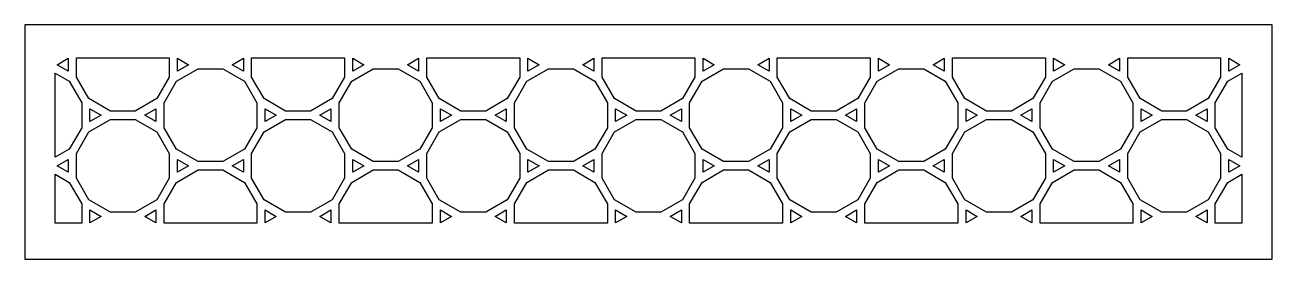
# Model space of a CAD drawing. Header units: millimetres. Extents: x 147 to 1052, y 65 to 235.
import ezdxf

# ---------------------------------------------------------------- set-up
doc = ezdxf.new("R2010")
doc.units = ezdxf.units.MM
doc.layers.get('0').update_dxf_attribs({"linetype": 'CONTINUOUS'})

msp = doc.modelspace()

# ---------------------------------------------------------------- linework, layer by layer
at = {"color": 7}
for points in [[(147.499869, 65), (1052.499869, 65), (1052.499869, 235), (147.499869, 235), (147.499869, 65)], [(178.843253, 201.501239), (170.808319, 206.14021), (178.843253, 210.779182), (178.843253, 201.501239)], [(252.253616, 197.108934), (243.22234, 181.466305), (227.579711, 172.435029), (209.517158, 172.435029), (193.874529, 181.466305), (184.843253, 197.108934), (184.843253, 211), (252.253616, 211), (252.253616, 197.108934)], [(266.28855, 206.14021), (258.253616, 201.501239), (258.253616, 210.779182), (266.28855, 206.14021)], [(305.993731, 201.501239), (297.958797, 206.14021), (305.993731, 210.779182), (305.993731, 201.501239)], [(379.404094, 197.108934), (370.372818, 181.466305), (354.730189, 172.435029), (336.667637, 172.435029), (321.025007, 181.466305), (311.993731, 197.108934), (311.993731, 211), (379.404094, 211), (379.404094, 197.108934)], [(393.439028, 206.14021), (385.404094, 201.501239), (385.404094, 210.779182), (393.439028, 206.14021)], [(433.144209, 201.501239), (425.109275, 206.14021), (433.144209, 210.779182), (433.144209, 201.501239)], [(506.554572, 197.108934), (497.523296, 181.466305), (481.880667, 172.435029), (463.818115, 172.435029), (448.175486, 181.466305), (439.144209, 197.108934), (439.144209, 211), (506.554572, 211), (506.554572, 197.108934)], [(520.589506, 206.14021), (512.554572, 201.501239), (512.554572, 210.779182), (520.589506, 206.14021)], [(560.294688, 201.501239), (552.259754, 206.14021), (560.294688, 210.779182), (560.294688, 201.501239)], [(633.70505, 197.108934), (624.673774, 181.466305), (609.031145, 172.435029), (590.968593, 172.435029), (575.325964, 181.466305), (566.294688, 197.108934), (566.294688, 211), (633.70505, 211), (633.70505, 197.108934)], [(647.739984, 206.14021), (639.70505, 201.501239), (639.70505, 210.779182), (647.739984, 206.14021)], [(687.445166, 201.501239), (679.410232, 206.14021), (687.445166, 210.779182), (687.445166, 201.501239)], [(760.855529, 197.108934), (751.824252, 181.466305), (736.181623, 172.435029), (718.119071, 172.435029), (702.476442, 181.466305), (693.445166, 197.108934), (693.445166, 211), (760.855529, 211), (760.855529, 197.108934)], [(774.890463, 206.14021), (766.855529, 201.501239), (766.855529, 210.779182), (774.890463, 206.14021)], [(814.595644, 201.501239), (806.56071, 206.14021), (814.595644, 210.779182), (814.595644, 201.501239)], [(888.006007, 197.108934), (878.974731, 181.466305), (863.332101, 172.435029), (845.269549, 172.435029), (829.62692, 181.466305), (820.595644, 197.108934), (820.595644, 211), (888.006007, 211), (888.006007, 197.108934)], [(902.040941, 206.14021), (894.006007, 201.501239), (894.006007, 210.779182), (902.040941, 206.14021)], [(941.746122, 201.501239), (933.711188, 206.14021), (941.746122, 210.779182), (941.746122, 201.501239)], [(1015.156485, 197.108934), (1006.125209, 181.466305), (990.48258, 172.435029), (972.420027, 172.435029), (956.777398, 181.466305), (947.746122, 197.108934), (947.746122, 211), (1015.156485, 211), (1015.156485, 197.108934)], [(1029.191419, 206.14021), (1021.156485, 201.501239), (1021.156485, 210.779182), (1029.191419, 206.14021)], [(188.678377, 178.466305), (188.678377, 160.403753), (179.647101, 144.761124), (169.499869, 138.902617), (169.499869, 199.967441), (179.647101, 194.108934), (188.678377, 178.466305)], [(306.797579, 194.108934), (315.828855, 178.466305), (315.828855, 160.403753), (306.797579, 144.761124), (291.15495, 135.729847), (273.092397, 135.729847), (257.449768, 144.761124), (248.418492, 160.403753), (248.418492, 178.466305), (257.449768, 194.108934), (273.092397, 203.14021), (291.15495, 203.14021), (306.797579, 194.108934)], [(433.948057, 194.108934), (442.979333, 178.466305), (442.979333, 160.403753), (433.948057, 144.761124), (418.305428, 135.729847), (400.242876, 135.729847), (384.600246, 144.761124), (375.56897, 160.403753), (375.56897, 178.466305), (384.600246, 194.108934), (400.242876, 203.14021), (418.305428, 203.14021), (433.948057, 194.108934)], [(561.098535, 194.108934), (570.129811, 178.466305), (570.129811, 160.403753), (561.098535, 144.761124), (545.455906, 135.729847), (527.393354, 135.729847), (511.750725, 144.761124), (502.719449, 160.403753), (502.719449, 178.466305), (511.750725, 194.108934), (527.393354, 203.14021), (545.455906, 203.14021), (561.098535, 194.108934)], [(688.249013, 194.108934), (697.280289, 178.466305), (697.280289, 160.403753), (688.249013, 144.761124), (672.606384, 135.729847), (654.543832, 135.729847), (638.901203, 144.761124), (629.869927, 160.403753), (629.869927, 178.466305), (638.901203, 194.108934), (654.543832, 203.14021), (672.606384, 203.14021), (688.249013, 194.108934)], [(815.399492, 194.108934), (824.430768, 178.466305), (824.430768, 160.403753), (815.399492, 144.761124), (799.756862, 135.729847), (781.69431, 135.729847), (766.051681, 144.761124), (757.020405, 160.403753), (757.020405, 178.466305), (766.051681, 194.108934), (781.69431, 203.14021), (799.756862, 203.14021), (815.399492, 194.108934)], [(942.54997, 194.108934), (951.581246, 178.466305), (951.581246, 160.403753), (942.54997, 144.761124), (926.907341, 135.729847), (908.844788, 135.729847), (893.202159, 144.761124), (884.170883, 160.403753), (884.170883, 178.466305), (893.202159, 194.108934), (908.844788, 203.14021), (926.907341, 203.14021), (942.54997, 194.108934)], [(1020.352637, 144.761124), (1011.321361, 160.403753), (1011.321361, 178.466305), (1020.352637, 194.108934), (1030.499869, 199.967441), (1030.499869, 138.902617), (1020.352637, 144.761124)], [(202.713311, 169.435029), (194.678377, 164.796058), (194.678377, 174.074), (202.713311, 169.435029)], [(242.418492, 164.796058), (234.383558, 169.435029), (242.418492, 174.074), (242.418492, 164.796058)], [(329.863789, 169.435029), (321.828855, 164.796058), (321.828855, 174.074), (329.863789, 169.435029)], [(369.56897, 164.796058), (361.534036, 169.435029), (369.56897, 174.074), (369.56897, 164.796058)], [(457.014267, 169.435029), (448.979333, 164.796058), (448.979333, 174.074), (457.014267, 169.435029)], [(496.719449, 164.796058), (488.684515, 169.435029), (496.719449, 174.074), (496.719449, 164.796058)], [(584.164745, 169.435029), (576.129811, 164.796058), (576.129811, 174.074), (584.164745, 169.435029)], [(623.869927, 164.796058), (615.834993, 169.435029), (623.869927, 174.074), (623.869927, 164.796058)], [(711.315223, 169.435029), (703.280289, 164.796058), (703.280289, 174.074), (711.315223, 169.435029)], [(751.020405, 164.796058), (742.985471, 169.435029), (751.020405, 174.074), (751.020405, 164.796058)], [(838.465702, 169.435029), (830.430768, 164.796058), (830.430768, 174.074), (838.465702, 169.435029)], [(878.170883, 164.796058), (870.135949, 169.435029), (878.170883, 174.074), (878.170883, 164.796058)], [(965.61618, 169.435029), (957.581246, 164.796058), (957.581246, 174.074), (965.61618, 169.435029)], [(1005.321361, 164.796058), (997.286427, 169.435029), (1005.321361, 174.074), (1005.321361, 164.796058)], [(243.22234, 157.403753), (252.253616, 141.761124), (252.253616, 123.698571), (243.22234, 108.055942), (227.579711, 99.024666), (209.517158, 99.024666), (193.874529, 108.055942), (184.843253, 123.698571), (184.843253, 141.761124), (193.874529, 157.403753), (209.517158, 166.435029), (227.579711, 166.435029), (243.22234, 157.403753)], [(370.372818, 157.403753), (379.404094, 141.761124), (379.404094, 123.698571), (370.372818, 108.055942), (354.730189, 99.024666), (336.667637, 99.024666), (321.025007, 108.055942), (311.993731, 123.698571), (311.993731, 141.761124), (321.025007, 157.403753), (336.667637, 166.435029), (354.730189, 166.435029), (370.372818, 157.403753)], [(497.523296, 157.403753), (506.554572, 141.761124), (506.554572, 123.698571), (497.523296, 108.055942), (481.880667, 99.024666), (463.818115, 99.024666), (448.175486, 108.055942), (439.144209, 123.698571), (439.144209, 141.761124), (448.175486, 157.403753), (463.818115, 166.435029), (481.880667, 166.435029), (497.523296, 157.403753)], [(624.673774, 157.403753), (633.70505, 141.761124), (633.70505, 123.698571), (624.673774, 108.055942), (609.031145, 99.024666), (590.968593, 99.024666), (575.325964, 108.055942), (566.294688, 123.698571), (566.294688, 141.761124), (575.325964, 157.403753), (590.968593, 166.435029), (609.031145, 166.435029), (624.673774, 157.403753)], [(751.824252, 157.403753), (760.855529, 141.761124), (760.855529, 123.698571), (751.824252, 108.055942), (736.181623, 99.024666), (718.119071, 99.024666), (702.476442, 108.055942), (693.445166, 123.698571), (693.445166, 141.761124), (702.476442, 157.403753), (718.119071, 166.435029), (736.181623, 166.435029), (751.824252, 157.403753)], [(878.974731, 157.403753), (888.006007, 141.761124), (888.006007, 123.698571), (878.974731, 108.055942), (863.332101, 99.024666), (845.269549, 99.024666), (829.62692, 108.055942), (820.595644, 123.698571), (820.595644, 141.761124), (829.62692, 157.403753), (845.269549, 166.435029), (863.332101, 166.435029), (878.974731, 157.403753)], [(1006.125209, 157.403753), (1015.156485, 141.761124), (1015.156485, 123.698571), (1006.125209, 108.055942), (990.48258, 99.024666), (972.420027, 99.024666), (956.777398, 108.055942), (947.746122, 123.698571), (947.746122, 141.761124), (956.777398, 157.403753), (972.420027, 166.435029), (990.48258, 166.435029), (1006.125209, 157.403753)], [(178.843253, 128.090876), (170.808319, 132.729847), (178.843253, 137.368819), (178.843253, 128.090876)], [(266.28855, 132.729847), (258.253616, 128.090876), (258.253616, 137.368819), (266.28855, 132.729847)], [(305.993731, 128.090876), (297.958797, 132.729847), (305.993731, 137.368819), (305.993731, 128.090876)], [(393.439028, 132.729847), (385.404094, 128.090876), (385.404094, 137.368819), (393.439028, 132.729847)], [(433.144209, 128.090876), (425.109275, 132.729847), (433.144209, 137.368819), (433.144209, 128.090876)], [(520.589506, 132.729847), (512.554572, 128.090876), (512.554572, 137.368819), (520.589506, 132.729847)], [(560.294688, 128.090876), (552.259754, 132.729847), (560.294688, 137.368819), (560.294688, 128.090876)], [(647.739984, 132.729847), (639.70505, 128.090876), (639.70505, 137.368819), (647.739984, 132.729847)], [(687.445166, 128.090876), (679.410232, 132.729847), (687.445166, 137.368819), (687.445166, 128.090876)], [(774.890463, 132.729847), (766.855529, 128.090876), (766.855529, 137.368819), (774.890463, 132.729847)], [(814.595644, 128.090876), (806.56071, 132.729847), (814.595644, 137.368819), (814.595644, 128.090876)], [(902.040941, 132.729847), (894.006007, 128.090876), (894.006007, 137.368819), (902.040941, 132.729847)], [(941.746122, 128.090876), (933.711188, 132.729847), (941.746122, 137.368819), (941.746122, 128.090876)], [(1029.191419, 132.729847), (1021.156485, 128.090876), (1021.156485, 137.368819), (1029.191419, 132.729847)], [(315.828855, 105.055942), (315.828855, 91), (248.418492, 91), (248.418492, 105.055942), (257.449768, 120.698571), (273.092397, 129.729847), (291.15495, 129.729847), (306.797579, 120.698571), (315.828855, 105.055942)], [(442.979333, 105.055942), (442.979333, 91), (375.56897, 91), (375.56897, 105.055942), (384.600246, 120.698571), (400.242876, 129.729847), (418.305428, 129.729847), (433.948057, 120.698571), (442.979333, 105.055942)], [(570.129811, 105.055942), (570.129811, 91), (502.719449, 91), (502.719449, 105.055942), (511.750725, 120.698571), (527.393354, 129.729847), (545.455906, 129.729847), (561.098535, 120.698571), (570.129811, 105.055942)], [(697.280289, 105.055942), (697.280289, 91), (629.869927, 91), (629.869927, 105.055942), (638.901203, 120.698571), (654.543832, 129.729847), (672.606384, 129.729847), (688.249013, 120.698571), (697.280289, 105.055942)], [(824.430768, 105.055942), (824.430768, 91), (757.020405, 91), (757.020405, 105.055942), (766.051681, 120.698571), (781.69431, 129.729847), (799.756862, 129.729847), (815.399492, 120.698571), (824.430768, 105.055942)], [(951.581246, 105.055942), (951.581246, 91), (884.170883, 91), (884.170883, 105.055942), (893.202159, 120.698571), (908.844788, 129.729847), (926.907341, 129.729847), (942.54997, 120.698571), (951.581246, 105.055942)], [(188.678377, 105.055942), (188.678377, 91), (169.499869, 91), (169.499869, 126.557078), (179.647101, 120.698571), (188.678377, 105.055942)], [(1011.321361, 105.055942), (1020.352637, 120.698571), (1030.499869, 126.557078), (1030.499869, 91), (1011.321361, 91), (1011.321361, 105.055942)], [(202.713311, 96.024666), (194.678377, 91.385695), (194.678377, 100.663637), (202.713311, 96.024666)], [(242.418492, 91.385695), (234.383558, 96.024666), (242.418492, 100.663637), (242.418492, 91.385695)], [(329.863789, 96.024666), (321.828855, 91.385695), (321.828855, 100.663637), (329.863789, 96.024666)], [(369.56897, 91.385695), (361.534036, 96.024666), (369.56897, 100.663637), (369.56897, 91.385695)], [(457.014267, 96.024666), (448.979333, 91.385695), (448.979333, 100.663637), (457.014267, 96.024666)], [(496.719449, 91.385695), (488.684515, 96.024666), (496.719449, 100.663637), (496.719449, 91.385695)], [(584.164745, 96.024666), (576.129811, 91.385695), (576.129811, 100.663637), (584.164745, 96.024666)], [(623.869927, 91.385695), (615.834993, 96.024666), (623.869927, 100.663637), (623.869927, 91.385695)], [(711.315223, 96.024666), (703.280289, 91.385695), (703.280289, 100.663637), (711.315223, 96.024666)], [(751.020405, 91.385695), (742.985471, 96.024666), (751.020405, 100.663637), (751.020405, 91.385695)], [(838.465702, 96.024666), (830.430768, 91.385695), (830.430768, 100.663637), (838.465702, 96.024666)], [(878.170883, 91.385695), (870.135949, 96.024666), (878.170883, 100.663637), (878.170883, 91.385695)], [(965.61618, 96.024666), (957.581246, 91.385695), (957.581246, 100.663637), (965.61618, 96.024666)], [(1005.321361, 91.385695), (997.286427, 96.024666), (1005.321361, 100.663637), (1005.321361, 91.385695)]]:
    msp.add_lwpolyline(points, close=True, dxfattribs=at)

doc.saveas('drawing.dxf')
